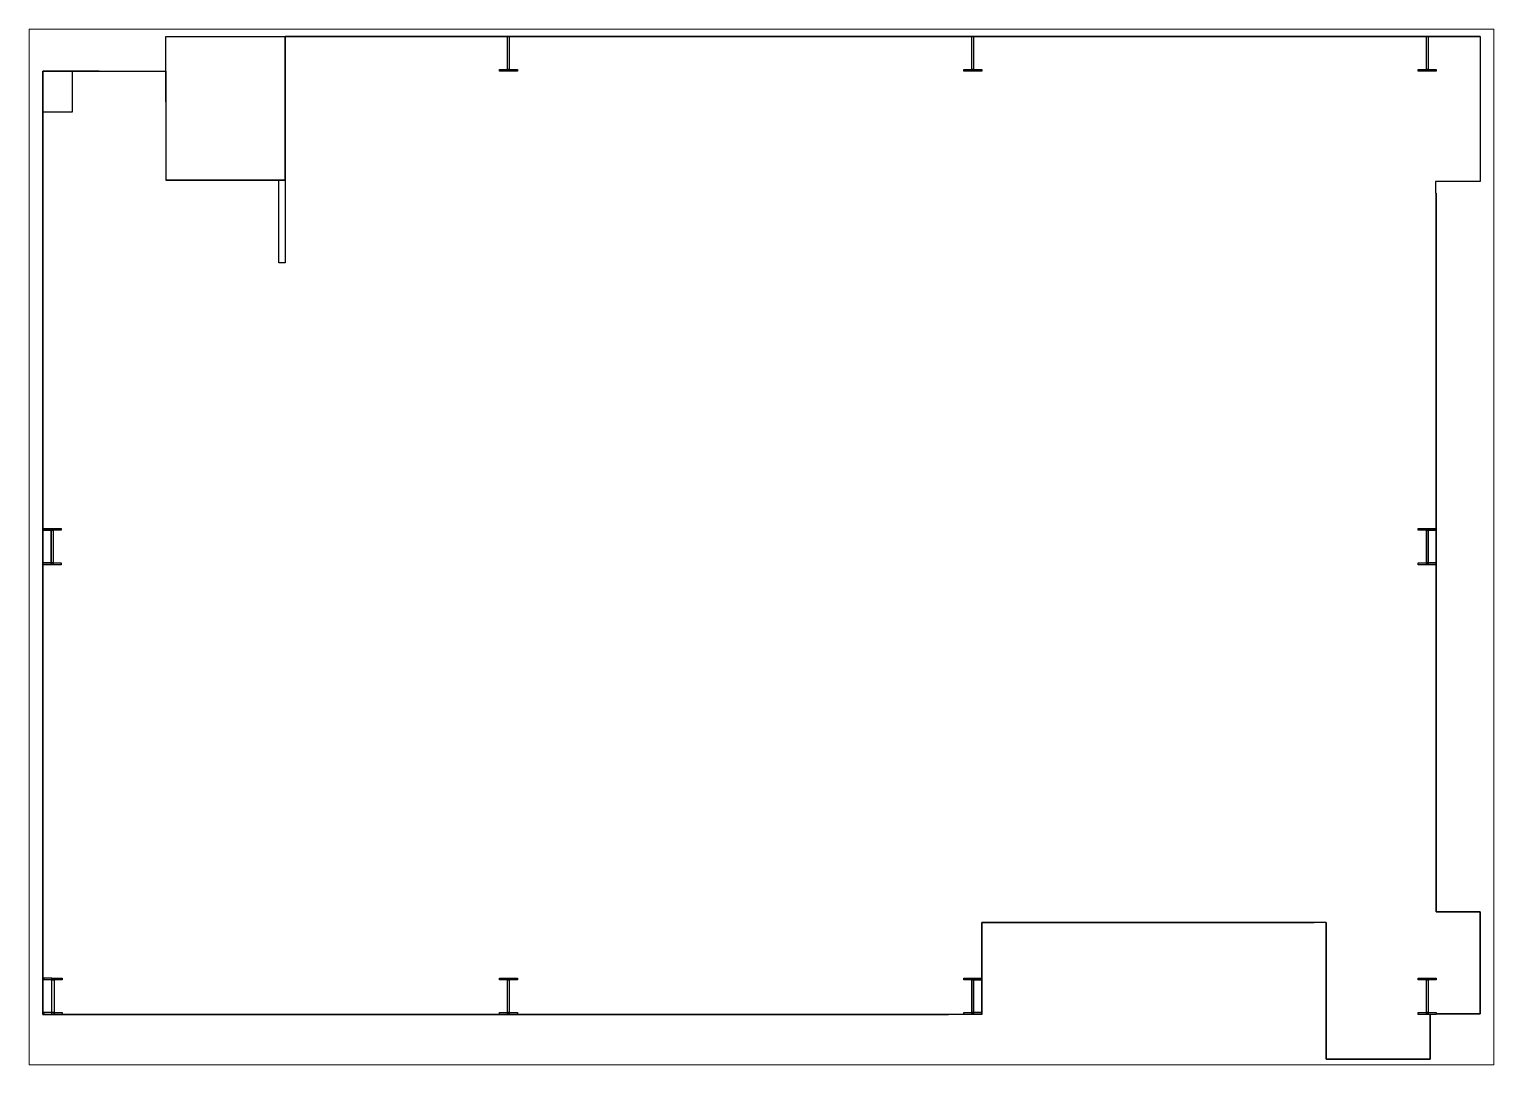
# Paper-space layout '配置1' of a CAD drawing. Header units: metres. Extents: x 30 to 267, y 21 to 189.
# The model-space entities are those that its viewports show. They can reach past a viewport. Long polylines and large blocks are cut down to what shows.
import ezdxf

# ---------------------------------------------------------------- set-up
doc = ezdxf.new("R2010")
doc.units = ezdxf.units.M
for name, color, linetype in [('door', 1, 'Continuous'), ('feasible_area', 7, 'Continuous'), ('other', 5, 'Continuous'), ('pillar', 3, 'Continuous'), ('solid_wall', 2, 'Continuous'), ('window', 6, 'Continuous')]:
    doc.layers.add(name, color=color, linetype=linetype)

msp = doc.modelspace()

# ---------------------------------------------------------------- linework, layer by layer
at = {"layer": 'door'}
msp.add_line((2254.69, 1525.17), (2606.56, 1525.17), dxfattribs=at)
at = {"layer": 'feasible_area'}
for p, q in [((1476.43, 2340.19), (1476.43, 2498.21)), ((1476.43, 2498.21), (2788.65, 2498.21)), ((2788.65, 2498.21), (2788.65, 2338.84)), ((1210.35, 1423.92), (1210.35, 2460.07)), ((1210.35, 2460.07), (1345.21, 2460.07)), ((1345.21, 2460.07), (1345.21, 2340.19)), ((1345.21, 2340.19), (1476.43, 2340.19)), ((2788.65, 2338.84), (2739.62, 2338.84)), ((2739.62, 2338.84), (2739.62, 2326.12)), ((2739.62, 2326.12), (2740.52, 2326.12)), ((2740.52, 2326.12), (2740.52, 1536.98)), ((2740.52, 1536.98), (2788.65, 1536.98)), ((2788.65, 1536.98), (2788.65, 1424.82)), ((2619.73, 1525.17), (2241.52, 1525.17)), ((2241.52, 1525.17), (2241.52, 1423.92)), ((2619.73, 1374.88), (2619.73, 1525.17)), ((2241.52, 1423.92), (1210.35, 1423.92)), ((2740.52, 1423.92), (2733.71, 1423.92)), ((2733.71, 1423.92), (2733.71, 1374.88)), ((2788.65, 1424.82), (2740.52, 1424.82)), ((2740.52, 1424.82), (2740.52, 1423.92)), ((2733.71, 1374.88), (2619.73, 1374.88))]:
    msp.add_line(p, q, dxfattribs=at)
at = {"layer": 'other'}
for p, q in [((1242.59, 2460.07), (1242.59, 2415.12)), ((1272.1, 2460.07), (1345.21, 2460.07)), ((1242.59, 2415.12), (1210.35, 2415.12)), ((1345.21, 2426.46), (1345.21, 2340.19)), ((1469.62, 2249.38), (1469.62, 2340.19)), ((1476.43, 2340.19), (1476.43, 2249.38)), ((1476.43, 2249.38), (1469.62, 2249.38))]:
    msp.add_line(p, q, dxfattribs=at)
at = {"layer": 'pillar'}
for p, q in [((1720.72, 2498.21), (1722.53, 2498.21)), ((1720.72, 2461.89), (1720.72, 2498.21)), ((1722.53, 2498.21), (1722.53, 2461.89)), ((2230.62, 2498.21), (2232.44, 2498.21)), ((2230.62, 2461.89), (2230.62, 2498.21)), ((2232.44, 2498.21), (2232.44, 2461.89)), ((2729.63, 2461.89), (2729.63, 2498.21)), ((2729.63, 2498.21), (2731.44, 2498.21)), ((2731.44, 2498.21), (2731.44, 2461.89)), ((1711.64, 2460.07), (1711.64, 2461.89)), ((1711.64, 2461.89), (1720.72, 2461.89)), ((1722.53, 2461.89), (1720.72, 2461.89)), ((1720.72, 2460.07), (1720.72, 2461.89)), ((1720.72, 2461.89), (1722.53, 2461.89)), ((1720.72, 2461.89), (1720.72, 2460.07)), ((1722.53, 2461.89), (1722.53, 2460.07)), ((1722.53, 2460.07), (1722.53, 2461.89)), ((1722.53, 2461.89), (1731.61, 2461.89)), ((1731.61, 2461.89), (1731.61, 2460.07)), ((2221.54, 2460.07), (2221.54, 2461.89)), ((2221.54, 2461.89), (2230.62, 2461.89)), ((2232.44, 2461.89), (2230.62, 2461.89)), ((2230.62, 2461.89), (2230.62, 2460.07)), ((2230.62, 2460.07), (2230.62, 2461.89)), ((2230.62, 2461.89), (2232.44, 2461.89)), ((2232.44, 2461.89), (2232.44, 2460.07)), ((2232.44, 2460.07), (2232.44, 2461.89)), ((2232.44, 2461.89), (2241.52, 2461.89)), ((2241.52, 2461.89), (2241.52, 2460.07)), ((2720.55, 2460.07), (2720.55, 2461.89)), ((2720.55, 2461.89), (2729.63, 2461.89)), ((2729.63, 2461.89), (2729.63, 2460.07)), ((2729.63, 2460.07), (2729.63, 2461.89)), ((2729.63, 2461.89), (2731.44, 2461.89)), ((2731.44, 2461.89), (2729.63, 2461.89)), ((2731.44, 2461.89), (2731.44, 2460.07)), ((2731.44, 2460.07), (2731.44, 2461.89)), ((2731.44, 2461.89), (2740.52, 2461.89)), ((2740.52, 2461.89), (2740.52, 2460.07)), ((1210.35, 2415.12), (1210.35, 2460.07)), ((1720.72, 2460.07), (1711.64, 2460.07)), ((1722.53, 2460.07), (1720.72, 2460.07)), ((1731.61, 2460.07), (1722.53, 2460.07)), ((2230.62, 2460.07), (2221.54, 2460.07)), ((2232.44, 2460.07), (2230.62, 2460.07)), ((2241.52, 2460.07), (2232.44, 2460.07)), ((2729.63, 2460.07), (2720.55, 2460.07)), ((2731.44, 2460.07), (2729.63, 2460.07)), ((2740.52, 2460.07), (2731.44, 2460.07)), ((1210.35, 1956.07), (1210.35, 1957.88)), ((1210.35, 1957.88), (1219.44, 1957.88)), ((1219.44, 1956.07), (1210.35, 1956.07)), ((1210.35, 1920.2), (1210.35, 1956.07)), ((1210.35, 1956.07), (1219.44, 1956.07)), ((1219.44, 1956.07), (1219.44, 1957.88)), ((1219.44, 1957.88), (1221.71, 1957.88)), ((1219.44, 1957.88), (1219.44, 1956.07)), ((1221.71, 1956.07), (1219.44, 1956.07)), ((1219.44, 1920.2), (1219.44, 1956.07)), ((1219.44, 1956.07), (1221.71, 1956.07)), ((1219.44, 1956.07), (1219.44, 1920.2)), ((1221.71, 1957.88), (1221.71, 1956.07)), ((1221.71, 1956.07), (1221.71, 1957.88)), ((1221.71, 1957.88), (1230.33, 1957.88)), ((1230.33, 1956.07), (1221.71, 1956.07)), ((1221.71, 1956.07), (1221.71, 1920.2)), ((1230.33, 1957.88), (1230.33, 1956.07)), ((2720.55, 1956.07), (2720.55, 1957.88)), ((2720.55, 1957.88), (2729.63, 1957.88)), ((2722.36, 1956.07), (2720.55, 1956.07)), ((2729.63, 1956.07), (2722.36, 1956.07)), ((2729.63, 1956.07), (2729.63, 1957.88)), ((2729.63, 1957.88), (2731.44, 1957.88)), ((2729.63, 1957.88), (2729.63, 1956.07)), ((2729.63, 1920.2), (2729.63, 1956.07)), ((2729.63, 1956.07), (2731.44, 1956.07)), ((2731.44, 1956.07), (2729.63, 1956.07)), ((2731.44, 1956.07), (2731.44, 1957.88)), ((2731.44, 1957.88), (2740.52, 1957.88)), ((2731.44, 1957.88), (2731.44, 1956.07)), ((2731.44, 1920.2), (2731.44, 1956.07)), ((2731.44, 1956.07), (2740.52, 1956.07)), ((2740.52, 1956.07), (2731.44, 1956.07)), ((2731.44, 1956.07), (2731.44, 1920.2)), ((2740.52, 1956.07), (2740.52, 1957.88)), ((2740.52, 1957.88), (2740.52, 1956.07)), ((1219.44, 1920.2), (1210.35, 1920.2)), ((1210.35, 1917.93), (1210.35, 1920.2)), ((1210.35, 1920.2), (1219.44, 1920.2)), ((1219.44, 1917.93), (1210.35, 1917.93)), ((1221.71, 1920.2), (1219.44, 1920.2)), ((1219.44, 1917.93), (1219.44, 1920.2)), ((1219.44, 1920.2), (1221.71, 1920.2)), ((1219.44, 1920.2), (1219.44, 1917.93)), ((1221.71, 1917.93), (1219.44, 1917.93)), ((1221.71, 1920.2), (1221.71, 1917.93)), ((1221.71, 1917.93), (1221.71, 1920.2)), ((1221.71, 1920.2), (1230.33, 1920.2)), ((1230.33, 1917.93), (1221.71, 1917.93)), ((1230.33, 1920.2), (1230.33, 1917.93)), ((2720.55, 1917.93), (2720.55, 1920.2)), ((2720.55, 1920.2), (2729.63, 1920.2)), ((2729.63, 1917.93), (2720.55, 1917.93)), ((2729.63, 1917.93), (2729.63, 1920.2)), ((2729.63, 1920.2), (2731.44, 1920.2)), ((2729.63, 1920.2), (2729.63, 1917.93)), ((2731.44, 1920.2), (2729.63, 1920.2)), ((2731.44, 1917.93), (2729.63, 1917.93)), ((2731.44, 1917.93), (2731.44, 1920.2)), ((2731.44, 1920.2), (2740.52, 1920.2)), ((2740.52, 1920.2), (2731.44, 1920.2)), ((2731.44, 1920.2), (2731.44, 1917.93)), ((2740.52, 1917.93), (2731.44, 1917.93)), ((2740.52, 1917.93), (2740.52, 1920.2)), ((2740.52, 1920.2), (2740.52, 1917.93)), ((1220.34, 1463.87), (1211.25, 1463.87)), ((1211.25, 1463.87), (1211.25, 1462.06)), ((1220.34, 1463.87), (1222.61, 1463.87)), ((1220.34, 1462.06), (1220.34, 1463.87)), ((1222.61, 1463.87), (1231.7, 1463.87)), ((1222.61, 1462.06), (1222.61, 1463.87)), ((1222.61, 1463.87), (1222.61, 1462.06)), ((1231.7, 1463.87), (1231.7, 1462.06)), ((1711.64, 1463.87), (1720.72, 1463.87)), ((1711.64, 1462.06), (1711.64, 1463.87)), ((1720.72, 1463.87), (1722.53, 1463.87)), ((1720.72, 1462.06), (1720.72, 1463.87)), ((1720.72, 1463.87), (1720.72, 1462.06)), ((1722.53, 1463.87), (1731.61, 1463.87)), ((1722.53, 1462.06), (1722.53, 1463.87)), ((1722.53, 1463.87), (1722.53, 1462.06)), ((1731.61, 1463.87), (1731.61, 1462.06)), ((2221.54, 1462.06), (2221.54, 1463.87)), ((2221.54, 1463.87), (2230.62, 1463.87)), ((2230.62, 1462.06), (2230.62, 1463.87)), ((2230.62, 1463.87), (2232.44, 1463.87)), ((2230.62, 1463.87), (2230.62, 1462.06)), ((2232.44, 1463.87), (2232.44, 1462.06)), ((2232.44, 1463.87), (2241.52, 1463.87)), ((2232.44, 1462.06), (2232.44, 1463.87)), ((2241.52, 1463.87), (2241.52, 1462.06)), ((2720.55, 1463.87), (2729.63, 1463.87)), ((2720.55, 1462.06), (2720.55, 1463.87)), ((2729.63, 1463.87), (2731.44, 1463.87)), ((2729.63, 1462.06), (2729.63, 1463.87)), ((2729.63, 1463.87), (2729.63, 1462.06)), ((2731.44, 1463.87), (2740.52, 1463.87)), ((2731.44, 1462.06), (2731.44, 1463.87)), ((2731.44, 1463.87), (2731.44, 1462.06)), ((2740.52, 1463.87), (2740.52, 1462.06)), ((1220.34, 1462.06), (1211.25, 1462.06)), ((1222.61, 1462.06), (1220.34, 1462.06)), ((1220.34, 1426.19), (1220.34, 1462.06)), ((1220.34, 1462.06), (1222.61, 1462.06)), ((1231.7, 1462.06), (1222.61, 1462.06)), ((1222.61, 1462.06), (1222.61, 1426.19)), ((1713.45, 1462.06), (1711.64, 1462.06)), ((1720.72, 1462.06), (1713.45, 1462.06)), ((1722.53, 1462.06), (1720.72, 1462.06)), ((1720.72, 1426.19), (1720.72, 1462.06)), ((1720.72, 1462.06), (1722.53, 1462.06)), ((1731.61, 1462.06), (1722.53, 1462.06)), ((1722.53, 1462.06), (1722.53, 1426.19)), ((2230.62, 1462.06), (2221.54, 1462.06)), ((2230.62, 1426.19), (2230.62, 1462.06)), ((2230.62, 1462.06), (2232.44, 1462.06)), ((2232.44, 1462.06), (2230.62, 1462.06)), ((2232.44, 1426.19), (2232.44, 1462.06)), ((2232.44, 1462.06), (2241.52, 1462.06)), ((2232.44, 1462.06), (2232.44, 1426.19)), ((2241.52, 1462.06), (2232.44, 1462.06)), ((2729.63, 1462.06), (2720.55, 1462.06)), ((2731.44, 1462.06), (2729.63, 1462.06)), ((2729.63, 1426.19), (2729.63, 1462.06)), ((2729.63, 1462.06), (2731.44, 1462.06)), ((2740.52, 1462.06), (2731.44, 1462.06)), ((2731.44, 1462.06), (2731.44, 1426.19)), ((1220.34, 1426.19), (1211.25, 1426.19)), ((1211.25, 1426.19), (1211.25, 1423.92)), ((1220.34, 1423.92), (1220.34, 1426.19)), ((1220.34, 1426.19), (1222.61, 1426.19)), ((1222.61, 1426.19), (1220.34, 1426.19)), ((1222.61, 1423.92), (1220.34, 1423.92)), ((1222.61, 1423.92), (1222.61, 1426.19)), ((1222.61, 1426.19), (1231.7, 1426.19)), ((1222.61, 1426.19), (1222.61, 1423.92)), ((1231.7, 1423.92), (1222.61, 1423.92)), ((1231.7, 1426.19), (1231.7, 1423.92)), ((1711.64, 1423.92), (1711.64, 1426.19)), ((1711.64, 1426.19), (1720.72, 1426.19)), ((1720.72, 1423.92), (1711.64, 1423.92)), ((1720.72, 1426.19), (1720.72, 1423.92)), ((1720.72, 1423.92), (1720.72, 1426.19)), ((1720.72, 1426.19), (1722.53, 1426.19)), ((1722.53, 1426.19), (1720.72, 1426.19)), ((1722.53, 1423.92), (1720.72, 1423.92)), ((1722.53, 1426.19), (1722.53, 1423.92)), ((1722.53, 1423.92), (1722.53, 1426.19)), ((1722.53, 1426.19), (1731.61, 1426.19)), ((1731.61, 1423.92), (1722.53, 1423.92)), ((1731.61, 1426.19), (1731.61, 1423.92)), ((2221.54, 1423.92), (2221.54, 1426.19)), ((2221.54, 1426.19), (2230.62, 1426.19)), ((2230.62, 1423.92), (2221.54, 1423.92)), ((2230.62, 1423.92), (2230.62, 1426.19)), ((2230.62, 1426.19), (2232.44, 1426.19)), ((2230.62, 1426.19), (2230.62, 1423.92)), ((2232.44, 1426.19), (2230.62, 1426.19)), ((2232.44, 1423.92), (2230.62, 1423.92)), ((2232.44, 1423.92), (2232.44, 1426.19)), ((2232.44, 1426.19), (2241.52, 1426.19)), ((2232.44, 1426.19), (2232.44, 1423.92)), ((2241.52, 1426.19), (2232.44, 1426.19)), ((2241.52, 1423.92), (2232.44, 1423.92)), ((2241.52, 1426.19), (2241.52, 1423.92)), ((2720.55, 1423.92), (2720.55, 1426.19)), ((2720.55, 1426.19), (2729.63, 1426.19)), ((2729.63, 1423.92), (2720.55, 1423.92)), ((2729.63, 1426.19), (2729.63, 1423.92)), ((2729.63, 1423.92), (2729.63, 1426.19)), ((2729.63, 1426.19), (2731.44, 1426.19)), ((2731.44, 1426.19), (2729.63, 1426.19)), ((2731.44, 1423.92), (2729.63, 1423.92)), ((2731.44, 1426.19), (2731.44, 1423.92)), ((2731.44, 1423.92), (2731.44, 1426.19)), ((2731.44, 1426.19), (2740.52, 1426.19)), ((2733.71, 1423.92), (2731.44, 1423.92)), ((2740.52, 1423.92), (2733.71, 1423.92)), ((2740.52, 1426.19), (2740.52, 1424.82)), ((2740.52, 1424.82), (2740.52, 1423.92))]:
    msp.add_line(p, q, dxfattribs=at)
at = {"layer": 'solid_wall'}
for p, q in [((1345.21, 2498.21), (2788.65, 2498.21)), ((1345.21, 2426.46), (1345.21, 2498.21)), ((2788.65, 2498.21), (1476.43, 2498.21)), ((1476.43, 2498.21), (1476.43, 2340.19)), ((1711.64, 2498.21), (1731.61, 2498.21)), ((2221.54, 2498.21), (2241.52, 2498.21)), ((2720.55, 2498.21), (2740.52, 2498.21)), ((2740.52, 2498.21), (2788.65, 2498.21)), ((2788.65, 2498.21), (2788.65, 2338.84)), ((1272.1, 2460.07), (1210.35, 2460.07)), ((1476.43, 2340.19), (1345.21, 2340.19)), ((2788.65, 2338.84), (2739.62, 2338.84)), ((2739.62, 2338.84), (2739.62, 2326.12)), ((2739.62, 2326.12), (2740.52, 2326.12)), ((2740.52, 2321.13), (2740.52, 2326.12)), ((2788.65, 1536.98), (2740.52, 1536.98)), ((2788.65, 1424.82), (2788.65, 1536.98)), ((2241.52, 1525.17), (2241.52, 1463.87)), ((2241.52, 1423.92), (2241.52, 1525.17)), ((2241.52, 1525.17), (2254.69, 1525.17)), ((2619.73, 1525.17), (2606.56, 1525.17)), ((2619.73, 1525.17), (2619.73, 1374.88)), ((2241.52, 1423.92), (2204.73, 1423.92)), ((2733.71, 1374.88), (2733.71, 1423.92)), ((2740.52, 1423.92), (2733.71, 1423.92)), ((2740.52, 1424.82), (2788.65, 1424.82)), ((2740.52, 1424.82), (2740.52, 1423.92)), ((2619.73, 1374.88), (2733.71, 1374.88))]:
    msp.add_line(p, q, dxfattribs=at)
at = {"layer": 'window'}
for p, q in [((1210.35, 2460.07), (1210.35, 1957.88)), ((2740.52, 1536.98), (2740.52, 2326.12)), ((1210.35, 1957.88), (1210.35, 1423.92)), ((1210.35, 1423.92), (2204.73, 1423.92))]:
    msp.add_line(p, q, dxfattribs=at)

psp = doc.layouts.new('配置1')

# ---------------------------------------------------------------- viewports
at = {"layer": '0'}
psp.add_viewport(center=(148.5, 105), size=(237.6, 168), view_center_point=(1999.5, 1937.45), view_height=1137.0774, dxfattribs=at)

doc.saveas('drawing.dxf')
